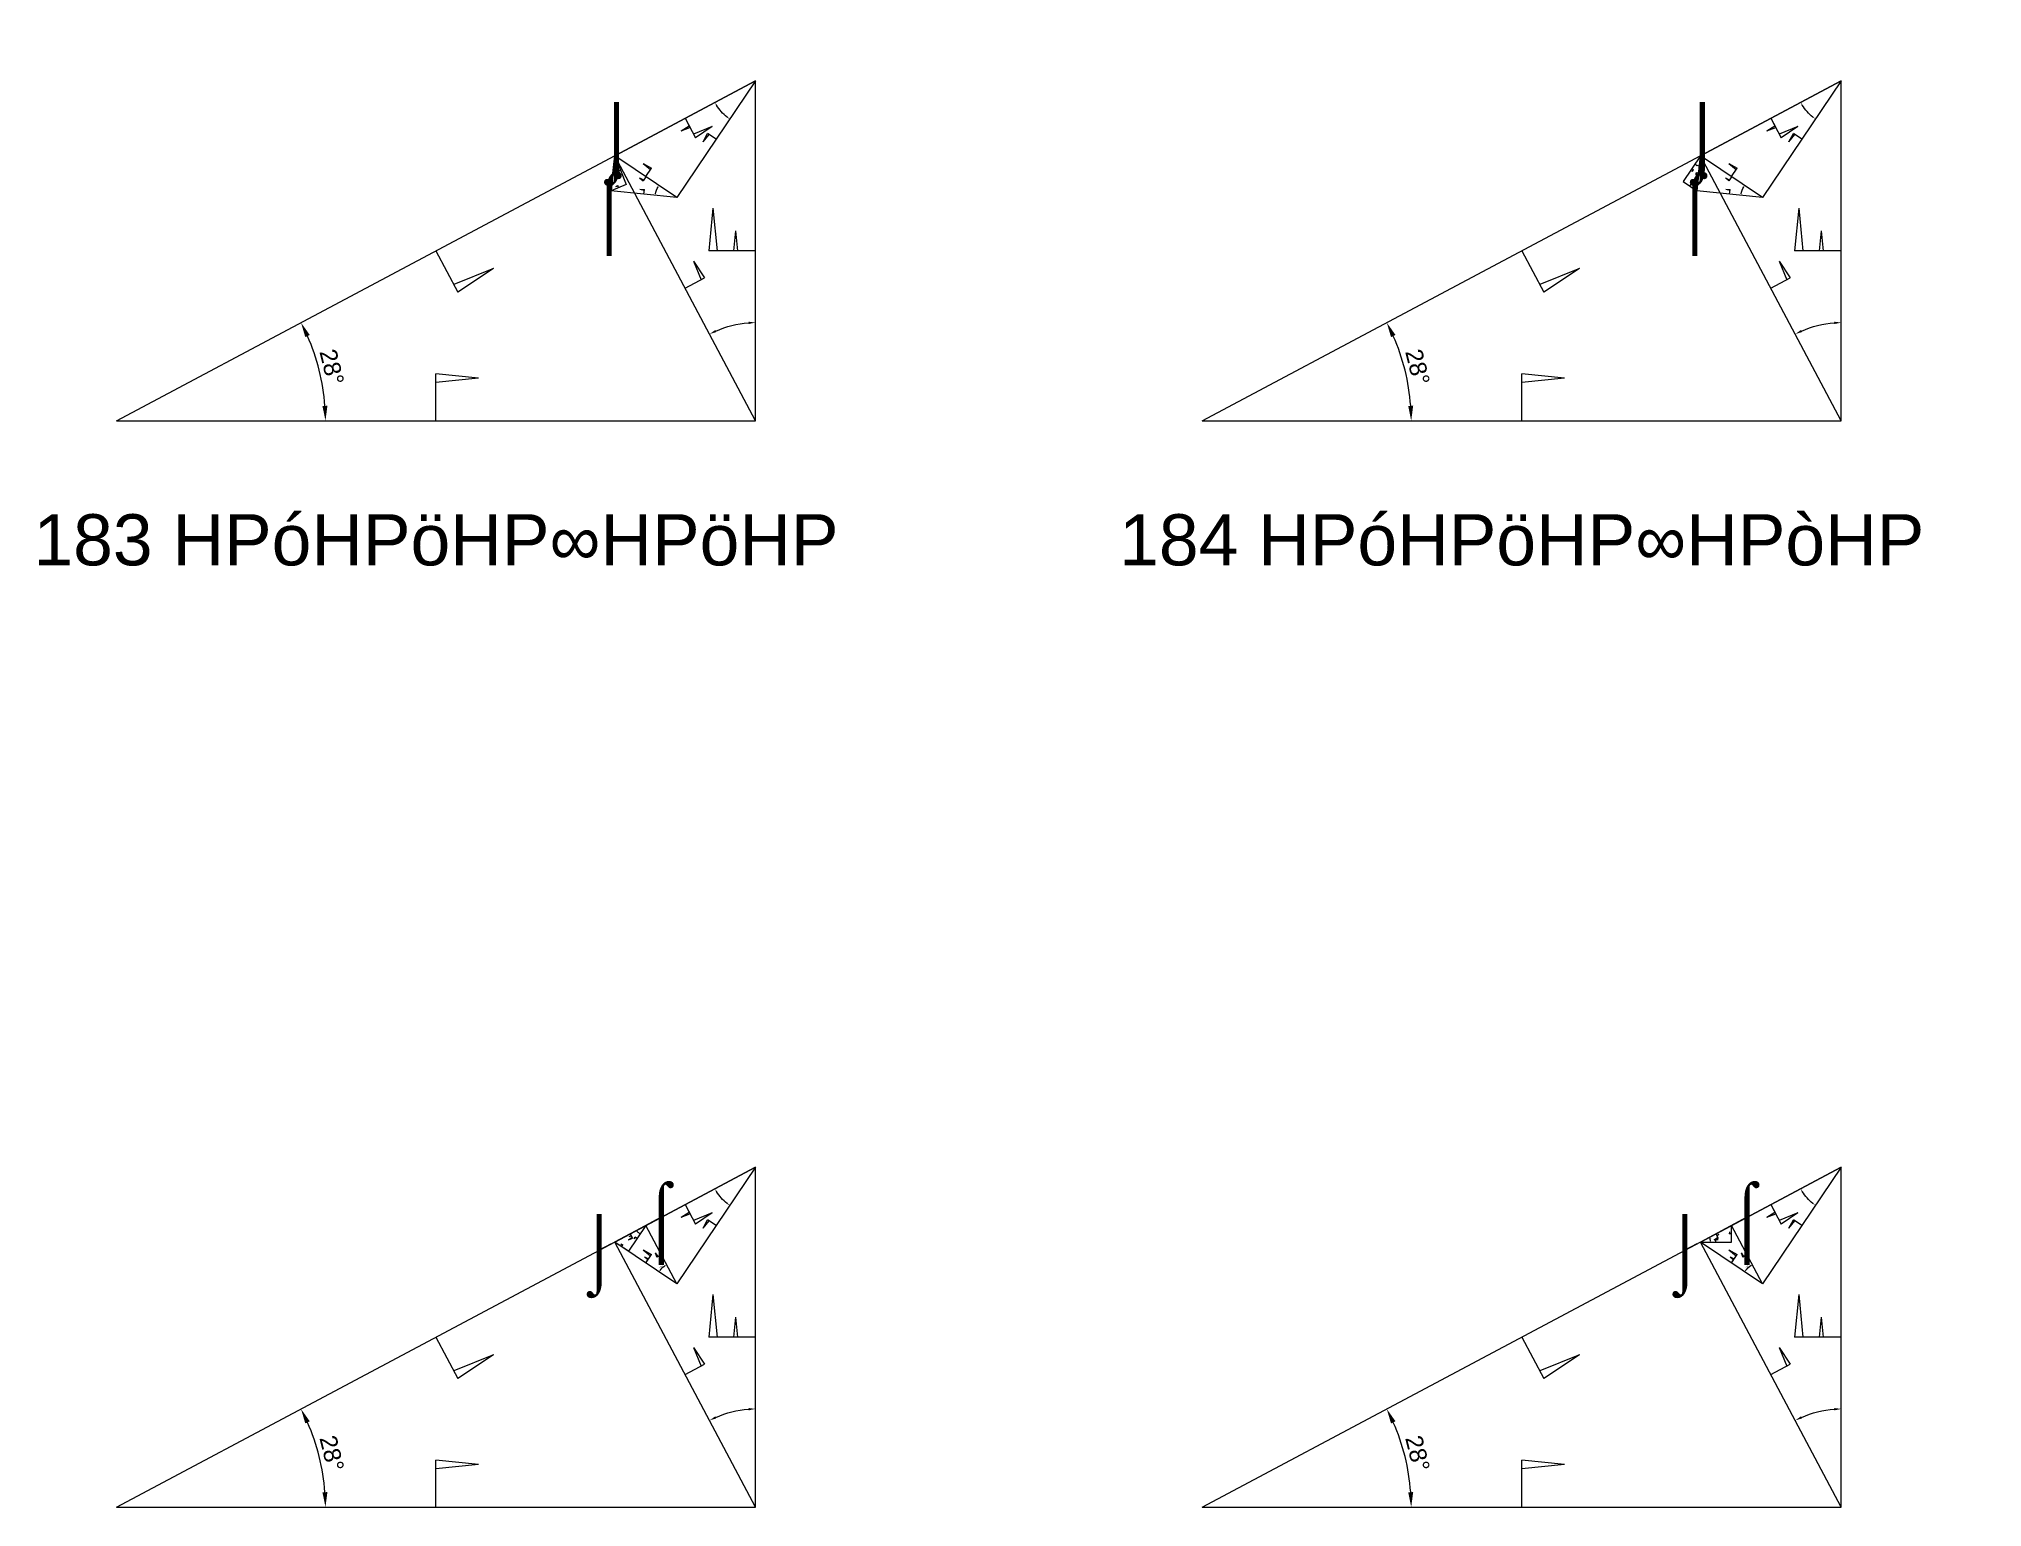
# Model space of a CAD drawing. Header units: millimetres. Extents: x 130683 to 598801, y -2841579 to 24518.
# Drawn here: x 256501 to 302111, y -1588876 to -1554434 of the extents above; entities that cross this region are included whole.
import ezdxf
from ezdxf.enums import TextEntityAlignment as Align

# ---------------------------------------------------------------- set-up
doc = ezdxf.new("R2010")
doc.units = ezdxf.units.MM
doc.header["$PDMODE"] = 35
doc.linetypes.add('DASHED', pattern=[19.05, 12.7, -6.35])
for name, color, linetype in [('BASE', 170, 'Continuous'), ('HYPOTENUSE', 20, 'Continuous'), ('PERPENDICULAR', 90, 'Continuous')]:
    doc.layers.add(name, color=color, linetype=linetype)
doc.styles.add('Arial', font='arial_0.ttf')
doc.dimstyles.new('ISO-25', dxfattribs={"dimtxt": 250, "dimasz": 100, "dimexe": 1.25, "dimexo": 0.625, "dimgap": 100, "dimtad": 1, "dimdec": 0, "dimtxsty": 'Arial', "dimcen": 2.5, "dimadec": 0, "dimazin": 0, "dimtfac": 1, "dimtdec": 0, "dimtmove": 0, "dimatfit": 3, "dimfxl": 1, "dimarcsym": 0})

# ---------------------------------------------------------------- blocks, each defined once
blk = doc.blocks.new('*D11')
at = {"color": 0, "lineweight": -2, "ltscale": 100, "transparency": 16777216}
blk.add_arc((0, 0), 4906, 4.0884, 23.9116, dxfattribs=at)
at = {"color": 0, "ltscale": 100, "transparency": 16777216}
for points in [[(4432, 1963), (4537, 2014), (4332, 2303)], [(4952, 352), (4835, 348), (4906, 0)]]:
    blk.add_solid(points, dxfattribs=at)
at = {"layer": 'Defpoints', "color": 0, "ltscale": 100, "transparency": 16777216}
for p in [(15000, 7976), (4841, 796), (0, 0), (0, 0), (15000, 0)]:
    blk.add_point(p, dxfattribs=at)
at = {"color": 0, "ltscale": 100, "transparency": 16777216, "insert": (5055, 1260), "char_height": 400, "attachment_point": 5, "rotation": 284, "style": 'Arial'}
blk.add_mtext('28°', dxfattribs=at)
blk = doc.blocks.new('SanjoyNathGeometrifyingTrigonometryFundamentalLockedSet')
at = {"color": 114, "linetype": 'DASHED', "ltscale": 100, "true_color": 0x139b48}
for p, q in [((14000, 4987.8), (13900, 3987.8)), ((14000, 4987.8), (14100, 3987.8)), ((15000, 3987.8), (13900, 3987.8))]:
    blk.add_line(p, q, dxfattribs=at)
at = {"color": 242, "linetype": 'DASHED', "ltscale": 100, "true_color": 0xcd2027}
for p, q in [((7500, 3987.8), (8016.4, 3016.6)), ((8852.4, 3574.3), (7922.5, 3193.2)), ((8852.4, 3574.3), (8016.4, 3016.6))]:
    blk.add_line(p, q, dxfattribs=at)
at = {"color": 159, "linetype": 'DASHED', "ltscale": 100, "true_color": 0x22346e}
for p, q in [((7500, 0), (7500, 1100)), ((8500, 1000), (7500, 1100)), ((8500, 1000), (7500, 900))]:
    blk.add_line(p, q, dxfattribs=at)
at = {"layer": 'BASE'}
blk.add_line((0, 0), (15000, 0), dxfattribs=at)
at = {"layer": 'HYPOTENUSE'}
blk.add_line((0, 0), (15000, 7975.6), dxfattribs=at)
at = {"layer": 'PERPENDICULAR'}
blk.add_line((15000, 0), (15000, 7975.6), dxfattribs=at)
at = {"color": 4, "ltscale": 100}
dim = blk.add_angular_dim_2l(base=(4841, 795.6), line1=((0, 0), (15000, 0)), line2=((0, 0), (15000, 7975.6)), dimstyle='ISO-25', override={"dimtxt": 400, "dimasz": 350, "dimgap": 100}, dxfattribs=at)
dim.commit()
dim.dimension.update_dxf_attribs({"geometry": '*D11', "text_midpoint": (5055.4, 1260.5)})

msp = doc.modelspace()

# ---------------------------------------------------------------- linework, layer by layer
at = {"linetype": 'DASHED', "ltscale": 70}
for p, q in [((269886, -1558406), (270059, -1556765)), ((295369, -1558406), (295542, -1556765)), ((271109, -1582077), (269651, -1582852)), ((296592, -1582077), (295134, -1582852))]:
    msp.add_line(p, q, dxfattribs=at)

# ---------------------------------------------------------------- block references
at = {"linetype": 'DASHED', "ltscale": 100}
for p, xscale, yscale, zscale, rotation in [((273322, -1555417), -0.220403548264628, 0.220403548264628, 0.220403548264628, 55.99999999999988), ((298805, -1555417), -0.220403548264628, 0.220403548264628, 0.220403548264628, 55.99999999999988), ((273322, -1563393), -0.4694715627858909, 0.4694715627858909, 0.4694715627858909, 298), ((298805, -1563393), -0.4694715627858909, 0.4694715627858909, 0.4694715627858909, 298), ((270016, -1557175), -0.04857772408763799, 0.04857772408763799, 0.048577724087638, 111.999999999999), ((271473, -1558158), -0.10347319824735, 0.10347319824735, 0.10347319824735, 353.9999999999989), ((295499, -1557175), 0.048577724087638, 0.048577724087638, 0.048577724087638, 235.9999999999989), ((296956, -1558158), -0.10347319824735, 0.10347319824735, 0.10347319824735, 353.9999999999989), ((273322, -1580900), -0.220403548264628, 0.220403548264628, 0.220403548264628, 55.99999999999988), ((298805, -1580900), -0.220403548264628, 0.220403548264628, 0.220403548264628, 55.99999999999988), ((273322, -1588876), -0.4694715627858909, 0.4694715627858909, 0.4694715627858909, 298), ((298805, -1588876), -0.4694715627858909, 0.4694715627858909, 0.4694715627858909, 298), ((270744, -1582271), -0.04857772408763799, 0.04857772408763799, 0.048577724087638, 56.00000000000116), ((271473, -1583641), 0.10347319824735, 0.10347319824735, 0.10347319824735, 117.9999999999987), ((296956, -1583641), 0.10347319824735, 0.10347319824735, 0.10347319824735, 117.9999999999987)]:
    msp.add_blockref('SanjoyNathGeometrifyingTrigonometryFundamentalLockedSet', p, dxfattribs=dict(at, xscale=xscale, yscale=yscale, zscale=zscale, rotation=rotation))
at = {"linetype": 'DASHED'}
for p in [(258322, -1563393), (283805, -1563393), (258322, -1588876), (283805, -1588876)]:
    msp.add_blockref('SanjoyNathGeometrifyingTrigonometryFundamentalLockedSet', p, dxfattribs=at)
at = {"linetype": 'DASHED', "ltscale": 100, "xscale": 0.048577724087638, "yscale": 0.048577724087638, "zscale": 0.048577724087638}
msp.add_blockref('SanjoyNathGeometrifyingTrigonometryFundamentalLockedSet', (295499, -1582658), dxfattribs=at)

# ---------------------------------------------------------------- texts
at = {"linetype": 'DASHED', "ltscale": 100, "style": 'Arial'}
for s, p in [('⌡', (270059, -1556765)), ('⌡', (295542, -1556765)), ('⌠', (269886, -1558406)), ('⌠', (295369, -1558406)), ('183 HPóHPöHP∞HPöHP', (265822, -1566185)), ('184 HPóHPöHP∞HPòHP', (291305, -1566185)), ('⌠', (271109, -1582077)), ('⌠', (296592, -1582077)), ('⌡', (269651, -1582852)), ('⌡', (295134, -1582852))]:
    msp.add_text(s, height=1200, dxfattribs=at).set_placement(p, align=Align.MIDDLE_CENTER)

doc.saveas('drawing.dxf')
